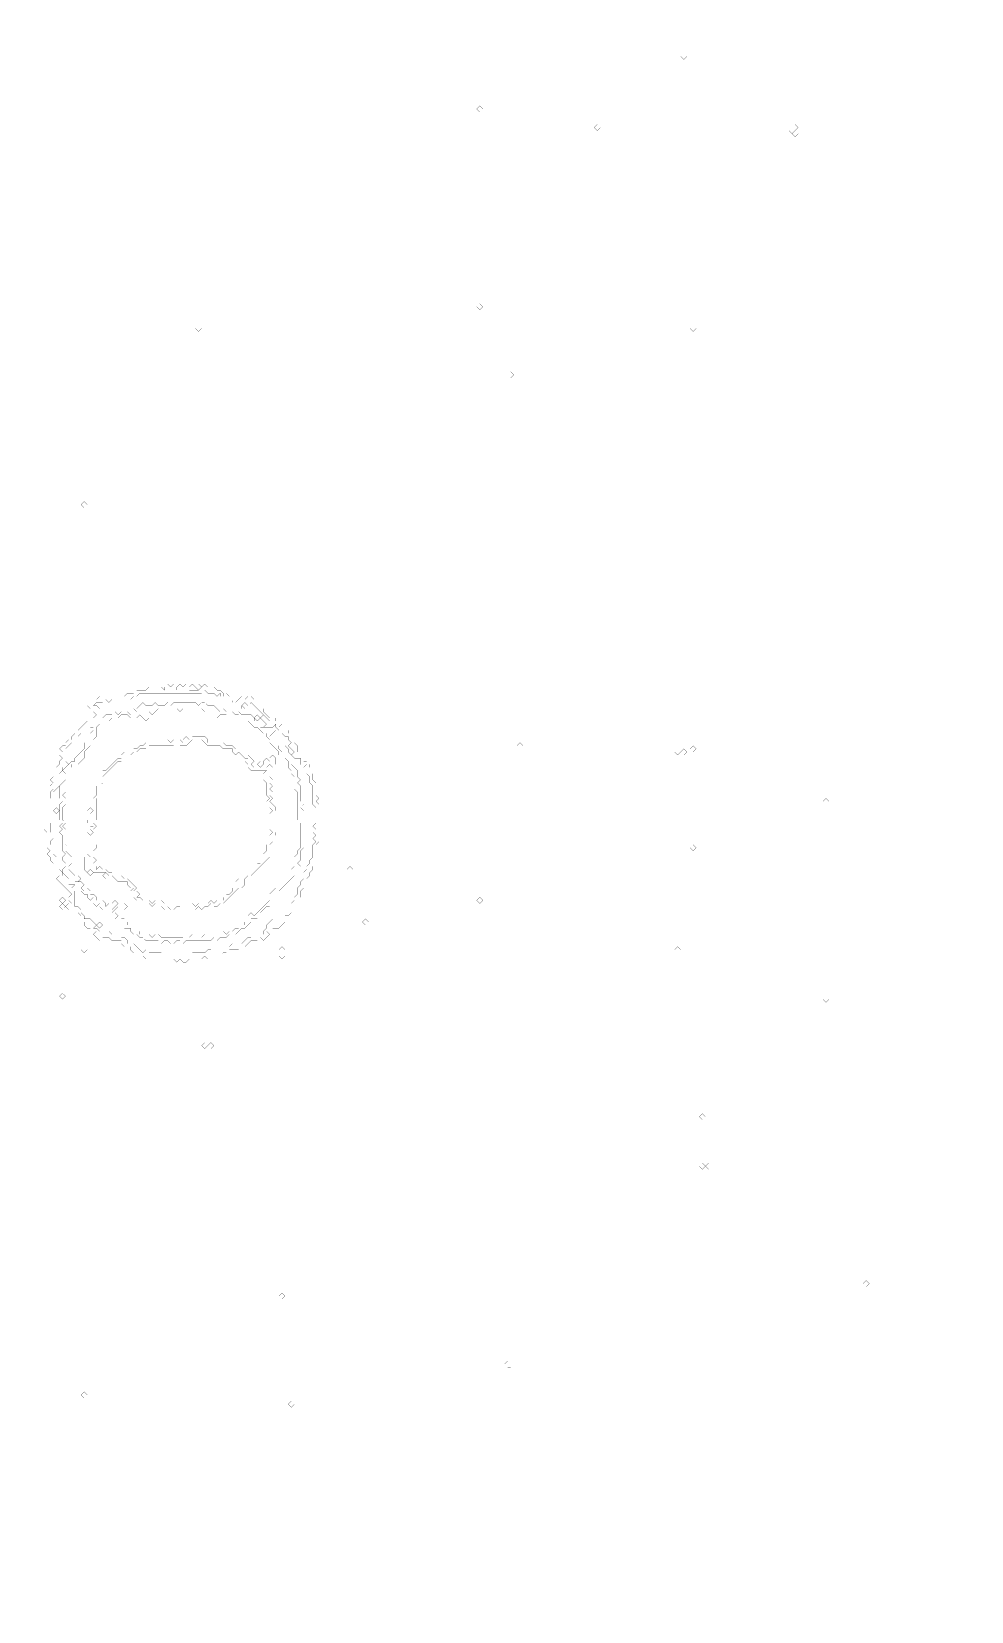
# Model space of a CAD drawing. Header units: metres. Extents: x 0 to 5108, y -5108 to 0.
# Drawn here: x 2069 to 5108, y -5108 to 0 of the extents above; entities that cross this region are included whole.
import ezdxf

# ---------------------------------------------------------------- set-up
doc = ezdxf.new("R2010")
doc.units = ezdxf.units.M
doc.layers.add('conductor', color=1, linetype='Continuous')
doc.layers.add('substrate', color=5, linetype='Continuous')

msp = doc.modelspace()

# ---------------------------------------------------------------- linework, layer by layer
at = {"layer": 'conductor', "const_width": 0.5}
for points in [[(2609, -959.6)], [(2629, -2129.2), (2619, -2139.2), (2609, -2139.2), (2599, -2139.2), (2589, -2139.2), (2579, -2139.2), (2569, -2139.2), (2559, -2139.2), (2549, -2139.2), (2539, -2139.2), (2529, -2139.2), (2519, -2139.2), (2509, -2139.2), (2499, -2139.2), (2489, -2139.2), (2479, -2139.2), (2469, -2139.2), (2459, -2139.2), (2449, -2139.2), (2439, -2139.2), (2429.1, -2139.2), (2419.1, -2139.2), (2409.1, -2149.2), (2399.1, -2149.2), (2389.1, -2159.2), (2379.1, -2159.2), (2369.1, -2159.2), (2359.1, -2159.2), (2349.1, -2159.2), (2339.1, -2159.2), (2329.1, -2159.2), (2319.1, -2169.2), (2309.1, -2159.2), (2299.1, -2169.2), (2289.1, -2169.2), (2279.1, -2169.2), (2269.1, -2179.1), (2279.1, -2179.1), (2289.1, -2189.1), (2289.1, -2199.1), (2299.1, -2209.1), (2299.1, -2219.1), (2309.1, -2209.1), (2319.1, -2209.1), (2329.1, -2209.1), (2339.1, -2199.1), (2349.1, -2209.1), (2359.1, -2199.1), (2369.1, -2199.1), (2379.1, -2199.1), (2389.1, -2209.1), (2379.1, -2199.1), (2389.1, -2189.1), (2399.1, -2189.1), (2409.1, -2199.1), (2409.1, -2209.1), (2409.1, -2199.1), (2409.1, -2189.1), (2419.1, -2179.1), (2429.1, -2169.2), (2439, -2179.1), (2449, -2179.1), (2459, -2179.1), (2469, -2169.2), (2479, -2179.1), (2489, -2179.1), (2499, -2179.1), (2509, -2169.2), (2519, -2179.1), (2529, -2169.2), (2539, -2169.2), (2549, -2169.2), (2559, -2169.2), (2569, -2169.2), (2579, -2169.2), (2589, -2169.2), (2599, -2169.2), (2609, -2179.1), (2619, -2169.2), (2629, -2169.2), (2639, -2179.1), (2649, -2179.1), (2659, -2179.1), (2669, -2189.1), (2679, -2199.1), (2688.9, -2199.1), (2698.9, -2199.1), (2688.9, -2189.1), (2698.9, -2179.1), (2698.9, -2169.2), (2698.9, -2159.2), (2688.9, -2159.2), (2679, -2149.2), (2679, -2139.2), (2669, -2149.2), (2659, -2139.2), (2649, -2139.2), (2639, -2139.2)], [(2758.9, -2169.2), (2748.9, -2179.1), (2748.9, -2189.1), (2738.9, -2199.1), (2748.9, -2209.1), (2758.9, -2209.1), (2768.9, -2209.1), (2778.9, -2209.1), (2788.9, -2219.1), (2788.9, -2229.1), (2798.9, -2229.1), (2808.9, -2229.1), (2818.9, -2229.1), (2828.9, -2239.1), (2818.9, -2249.1), (2808.9, -2249.1), (2818.9, -2249.1), (2828.9, -2249.1), (2838.9, -2249.1), (2848.9, -2249.1), (2858.9, -2259.1), (2848.9, -2269.1), (2838.9, -2279.1), (2848.9, -2289.1), (2858.9, -2299.1), (2868.9, -2309.1), (2868.9, -2319.1), (2878.9, -2329.1), (2878.9, -2319.1), (2888.9, -2309.1), (2898.9, -2319.1), (2898.9, -2329.1), (2908.9, -2339.1), (2908.9, -2349.1), (2908.9, -2359.1), (2908.9, -2369.1), (2918.9, -2379.1), (2928.9, -2389.1), (2928.9, -2399.1), (2928.9, -2409.1), (2938.9, -2419.1), (2928.9, -2429.1), (2938.9, -2439), (2938.9, -2449), (2938.9, -2459), (2938.9, -2469), (2938.9, -2479), (2938.9, -2489), (2948.8, -2499), (2938.9, -2509), (2948.8, -2519), (2948.8, -2529), (2948.8, -2539), (2948.8, -2549), (2948.8, -2559), (2948.8, -2569), (2948.8, -2579), (2948.8, -2589), (2948.8, -2599), (2948.8, -2609), (2948.8, -2619), (2948.8, -2629), (2948.8, -2639), (2938.9, -2649), (2938.9, -2659), (2938.9, -2669), (2938.9, -2679), (2928.9, -2688.9), (2938.9, -2698.9), (2928.9, -2708.9), (2918.9, -2718.9), (2918.9, -2728.9), (2908.9, -2738.9), (2898.9, -2748.9), (2888.9, -2758.9), (2878.9, -2768.9), (2868.9, -2778.9), (2858.9, -2778.9), (2848.9, -2788.9), (2848.9, -2798.9), (2848.9, -2808.9), (2848.9, -2818.9), (2838.9, -2828.9), (2828.9, -2828.9), (2818.9, -2838.9), (2808.9, -2848.9), (2808.9, -2858.9), (2798.9, -2868.9), (2788.9, -2868.9), (2778.9, -2868.9), (2778.9, -2878.9), (2768.9, -2888.9), (2758.9, -2898.9), (2748.9, -2898.9), (2738.9, -2908.9), (2728.9, -2918.9), (2718.9, -2918.9), (2708.9, -2918.9), (2698.9, -2928.9), (2688.9, -2928.9), (2679, -2928.9), (2669, -2938.9), (2659, -2928.9), (2649, -2938.9), (2639, -2938.9), (2629, -2938.9), (2619, -2938.9), (2609, -2938.9), (2599, -2938.9), (2589, -2938.9), (2579, -2938.9), (2569, -2938.9), (2559, -2948.8), (2549, -2938.9), (2539, -2938.9), (2529, -2948.8), (2519, -2948.8), (2509, -2938.9), (2499, -2938.9), (2489, -2948.8), (2479, -2938.9), (2469, -2938.9), (2459, -2938.9), (2449, -2938.9), (2439, -2938.9), (2429.1, -2928.9), (2419.1, -2928.9), (2409.1, -2918.9), (2399.1, -2918.9), (2389.1, -2908.9), (2389.1, -2898.9), (2379.1, -2898.9), (2369.1, -2898.9), (2359.1, -2888.9), (2359.1, -2878.9), (2349.1, -2878.9), (2339.1, -2868.9), (2349.1, -2858.9), (2339.1, -2848.9), (2339.1, -2838.9), (2349.1, -2828.9), (2339.1, -2838.9), (2329.1, -2848.9), (2319.1, -2848.9), (2309.1, -2838.9), (2299.1, -2838.9), (2289.1, -2828.9), (2289.1, -2818.9), (2279.1, -2828.9), (2269.1, -2818.9), (2269.1, -2808.9), (2269.1, -2798.9), (2259.1, -2808.9), (2249.1, -2798.9), (2249.1, -2788.9), (2239.1, -2788.9), (2229.1, -2778.9), (2219.1, -2778.9), (2209.1, -2778.9), (2199.1, -2768.9), (2209.1, -2758.9), (2199.1, -2758.9), (2189.1, -2758.9), (2199.1, -2768.9), (2209.1, -2778.9), (2209.1, -2788.9), (2209.1, -2798.9), (2209.1, -2808.9), (2209.1, -2818.9), (2209.1, -2828.9), (2219.1, -2828.9), (2229.1, -2838.9), (2229.1, -2848.9), (2239.1, -2858.9), (2239.1, -2868.9), (2249.1, -2868.9), (2259.1, -2868.9), (2269.1, -2878.9), (2279.1, -2888.9), (2269.1, -2898.9), (2279.1, -2898.9), (2289.1, -2908.9), (2299.1, -2898.9), (2309.1, -2908.9), (2319.1, -2908.9), (2329.1, -2918.9), (2339.1, -2918.9), (2349.1, -2918.9), (2359.1, -2928.9), (2369.1, -2928.9), (2379.1, -2938.9), (2379.1, -2948.8), (2389.1, -2948.8), (2399.1, -2948.8), (2409.1, -2958.8), (2419.1, -2968.8), (2429.1, -2978.8), (2439, -2968.8), (2449, -2978.8), (2459, -2978.8), (2469, -2978.8), (2479, -2978.8), (2489, -2978.8), (2499, -2988.8), (2509, -2988.8), (2519, -2988.8), (2529, -2988.8), (2539, -2988.8), (2549, -2988.8), (2559, -2988.8), (2569, -2988.8), (2579, -2988.8), (2589, -2978.8), (2599, -2978.8), (2609, -2978.8), (2619, -2978.8), (2629, -2978.8), (2639, -2968.8), (2649, -2968.8), (2659, -2978.8), (2669, -2968.8), (2679, -2958.8), (2688.9, -2958.8), (2698.9, -2958.8), (2708.9, -2958.8), (2718.9, -2948.8), (2728.9, -2948.8), (2738.9, -2948.8), (2748.9, -2948.8), (2758.9, -2938.9), (2768.9, -2928.9), (2778.9, -2928.9), (2788.9, -2918.9), (2798.9, -2918.9), (2808.9, -2918.9), (2818.9, -2918.9), (2818.9, -2908.9), (2828.9, -2898.9), (2828.9, -2888.9), (2838.9, -2878.9), (2848.9, -2868.9), (2858.9, -2878.9), (2868.9, -2878.9), (2878.9, -2868.9), (2878.9, -2858.9), (2888.9, -2848.9), (2898.9, -2838.9), (2908.9, -2828.9), (2908.9, -2818.9), (2918.9, -2808.9), (2918.9, -2798.9), (2928.9, -2788.9), (2928.9, -2778.9), (2928.9, -2768.9), (2938.9, -2758.9), (2938.9, -2748.9), (2948.8, -2738.9), (2948.8, -2728.9), (2948.8, -2718.9), (2958.8, -2708.9), (2958.8, -2698.9), (2968.8, -2688.9), (2968.8, -2679), (2978.8, -2669), (2978.8, -2659), (2978.8, -2649), (2978.8, -2639), (2978.8, -2629), (2988.8, -2619), (2978.8, -2609), (2988.8, -2599), (2978.8, -2589), (2988.8, -2579), (2978.8, -2569), (2988.8, -2559), (2988.8, -2549), (2988.8, -2539), (2988.8, -2529), (2988.8, -2519), (2988.8, -2509), (2978.8, -2499), (2978.8, -2489), (2978.8, -2479), (2978.8, -2469), (2978.8, -2459), (2978.8, -2449), (2978.8, -2439), (2968.8, -2429.1), (2968.8, -2419.1), (2968.8, -2409.1), (2958.8, -2399.1), (2958.8, -2389.1), (2948.8, -2379.1), (2958.8, -2369.1), (2948.8, -2379.1), (2938.9, -2369.1), (2938.9, -2359.1), (2938.9, -2349.1), (2928.9, -2349.1), (2918.9, -2349.1), (2908.9, -2339.1), (2918.9, -2329.1), (2908.9, -2319.1), (2898.9, -2309.1), (2908.9, -2299.1), (2898.9, -2289.1), (2898.9, -2279.1), (2888.9, -2279.1), (2878.9, -2269.1), (2878.9, -2259.1), (2868.9, -2259.1), (2858.9, -2249.1), (2858.9, -2239.1), (2848.9, -2249.1), (2838.9, -2239.1), (2838.9, -2229.1), (2828.9, -2219.1), (2818.9, -2209.1), (2808.9, -2199.1), (2798.9, -2189.1), (2788.9, -2179.1), (2778.9, -2169.2), (2768.9, -2179.1)], [(2718.9, -2159.2), (2718.9, -2169.2)], [(2718.9, -2189.1)], [(2748.9, -2179.1), (2758.9, -2169.2), (2768.9, -2179.1), (2758.9, -2189.1)], [(2788.9, -2219.1), (2798.9, -2209.1), (2808.9, -2219.1), (2798.9, -2229.1)], [(2808.9, -2219.1), (2818.9, -2209.1), (2828.9, -2219.1), (2818.9, -2229.1)], [(2259.1, -2249.1), (2249.1, -2259.1), (2239.1, -2269.1), (2229.1, -2269.1), (2219.1, -2279.1), (2219.1, -2289.1), (2209.1, -2299.1), (2199.1, -2299.1), (2189.1, -2309.1), (2179.1, -2319.1), (2179.1, -2329.1), (2179.1, -2339.1), (2179.1, -2349.1), (2179.1, -2359.1), (2189.1, -2369.1), (2179.1, -2379.1), (2169.2, -2379.1), (2169.2, -2389.1), (2159.2, -2399.1), (2149.2, -2399.1), (2149.2, -2409.1), (2149.2, -2419.1), (2149.2, -2429.1), (2159.2, -2439), (2149.2, -2449), (2139.2, -2459), (2149.2, -2469), (2139.2, -2479), (2139.2, -2489), (2139.2, -2499), (2139.2, -2509), (2139.2, -2519), (2139.2, -2529), (2139.2, -2539), (2139.2, -2549), (2129.2, -2559), (2129.2, -2569), (2129.2, -2579), (2129.2, -2589), (2139.2, -2599), (2139.2, -2609), (2129.2, -2619), (2129.2, -2629), (2139.2, -2639), (2139.2, -2649), (2139.2, -2659), (2149.2, -2669), (2149.2, -2679), (2149.2, -2688.9), (2149.2, -2698.9), (2149.2, -2708.9), (2159.2, -2708.9), (2169.2, -2718.9), (2169.2, -2728.9), (2179.1, -2728.9), (2189.1, -2738.9), (2179.1, -2728.9), (2169.2, -2718.9), (2169.2, -2708.9), (2179.1, -2698.9), (2179.1, -2688.9), (2169.2, -2679), (2169.2, -2669), (2179.1, -2659), (2169.2, -2649), (2169.2, -2639), (2169.2, -2629), (2169.2, -2619), (2169.2, -2609), (2169.2, -2599), (2159.2, -2589), (2169.2, -2579), (2159.2, -2569), (2169.2, -2559), (2159.2, -2549), (2159.2, -2539), (2159.2, -2529), (2159.2, -2519), (2159.2, -2509), (2159.2, -2499), (2169.2, -2489), (2159.2, -2479), (2159.2, -2469), (2159.2, -2459), (2159.2, -2449), (2159.2, -2439), (2169.2, -2429.1), (2179.1, -2419.1), (2169.2, -2409.1), (2179.1, -2399.1), (2169.2, -2389.1), (2179.1, -2379.1), (2189.1, -2379.1), (2189.1, -2369.1), (2199.1, -2359.1), (2209.1, -2359.1), (2209.1, -2349.1), (2219.1, -2339.1), (2229.1, -2329.1), (2239.1, -2319.1), (2239.1, -2309.1), (2239.1, -2299.1), (2249.1, -2289.1), (2259.1, -2279.1), (2259.1, -2269.1), (2269.1, -2259.1), (2269.1, -2249.1)], [(2589, -2289.1), (2579, -2299.1), (2569, -2309.1), (2559, -2309.1), (2549, -2309.1), (2539, -2299.1), (2529, -2309.1), (2519, -2309.1), (2509, -2309.1), (2499, -2309.1), (2489, -2309.1), (2479, -2309.1), (2469, -2309.1), (2459, -2309.1), (2449, -2309.1), (2439, -2319.1), (2429.1, -2319.1), (2419.1, -2319.1), (2409.1, -2329.1), (2399.1, -2329.1), (2389.1, -2339.1), (2379.1, -2339.1), (2369.1, -2339.1), (2369.1, -2349.1), (2359.1, -2359.1), (2349.1, -2359.1), (2339.1, -2369.1), (2329.1, -2379.1), (2319.1, -2389.1), (2309.1, -2399.1), (2299.1, -2409.1), (2299.1, -2419.1), (2299.1, -2429.1), (2289.1, -2439), (2289.1, -2449), (2289.1, -2459), (2289.1, -2469), (2279.1, -2479), (2279.1, -2489), (2279.1, -2499), (2279.1, -2509), (2279.1, -2519), (2279.1, -2529), (2279.1, -2539), (2279.1, -2549), (2269.1, -2559), (2279.1, -2569), (2269.1, -2579), (2279.1, -2589), (2269.1, -2599), (2269.1, -2609), (2269.1, -2619), (2279.1, -2629), (2279.1, -2639), (2269.1, -2649), (2269.1, -2659), (2269.1, -2669), (2279.1, -2679), (2269.1, -2688.9), (2279.1, -2698.9), (2279.1, -2708.9), (2289.1, -2698.9), (2299.1, -2708.9), (2309.1, -2708.9), (2319.1, -2718.9), (2329.1, -2718.9), (2339.1, -2728.9), (2349.1, -2728.9), (2359.1, -2728.9), (2369.1, -2738.9), (2379.1, -2738.9), (2389.1, -2748.9), (2399.1, -2758.9), (2409.1, -2768.9), (2399.1, -2778.9), (2409.1, -2778.9), (2419.1, -2788.9), (2409.1, -2798.9), (2419.1, -2798.9), (2429.1, -2808.9), (2439, -2808.9), (2449, -2808.9), (2459, -2818.9), (2469, -2808.9), (2479, -2808.9), (2489, -2808.9), (2499, -2818.9), (2509, -2818.9), (2519, -2818.9), (2529, -2818.9), (2539, -2818.9), (2549, -2818.9), (2559, -2818.9), (2569, -2818.9), (2579, -2818.9), (2589, -2818.9), (2599, -2828.9), (2609, -2818.9), (2619, -2818.9), (2629, -2818.9), (2639, -2818.9), (2649, -2808.9), (2659, -2818.9), (2669, -2808.9), (2679, -2808.9), (2688.9, -2808.9), (2688.9, -2798.9), (2698.9, -2788.9), (2708.9, -2788.9), (2718.9, -2778.9), (2718.9, -2768.9), (2728.9, -2758.9), (2728.9, -2748.9), (2738.9, -2738.9), (2748.9, -2738.9), (2758.9, -2728.9), (2768.9, -2718.9), (2778.9, -2708.9), (2788.9, -2698.9), (2798.9, -2688.9), (2808.9, -2688.9), (2808.9, -2679), (2818.9, -2669), (2828.9, -2669), (2818.9, -2659), (2828.9, -2649), (2828.9, -2639), (2828.9, -2629), (2838.9, -2619), (2838.9, -2609), (2838.9, -2599), (2848.9, -2589), (2838.9, -2579), (2838.9, -2569), (2838.9, -2559), (2838.9, -2549), (2838.9, -2539), (2838.9, -2529), (2848.9, -2519), (2838.9, -2509), (2838.9, -2499), (2828.9, -2489), (2838.9, -2479), (2828.9, -2469), (2828.9, -2459), (2828.9, -2449), (2828.9, -2439), (2828.9, -2429.1), (2818.9, -2419.1), (2828.9, -2409.1), (2818.9, -2399.1), (2828.9, -2389.1), (2818.9, -2389.1), (2808.9, -2389.1), (2798.9, -2389.1), (2788.9, -2389.1), (2778.9, -2389.1), (2768.9, -2379.1), (2768.9, -2369.1), (2758.9, -2359.1), (2768.9, -2349.1), (2758.9, -2349.1), (2748.9, -2339.1), (2738.9, -2329.1), (2728.9, -2339.1), (2718.9, -2329.1), (2718.9, -2319.1), (2708.9, -2319.1), (2698.9, -2319.1), (2688.9, -2319.1), (2679, -2309.1), (2669, -2309.1), (2659, -2309.1), (2649, -2309.1), (2639, -2309.1), (2629, -2299.1), (2619, -2289.1), (2609, -2289.1), (2599, -2289.1)], [(2808.9, -2369.1)], [(2848.9, -2369.1)], [(2139.2, -2519), (2149.2, -2509), (2159.2, -2519), (2149.2, -2529)], [(2249.1, -2688.9)], [(2279.1, -2888.9), (2289.1, -2878.9), (2299.1, -2888.9), (2289.1, -2898.9)], [(2649, -3278.7)]]:
    msp.add_lwpolyline(points, close=True, dxfattribs=at)
at = {"layer": 'substrate', "const_width": 0.5}
msp.add_lwpolyline([(2059.2, -5108), (2069.2, -5108), (2079.2, -5108), (2089.2, -5108), (2099.2, -5108), (2109.2, -5108), (2119.2, -5108), (2129.2, -5108), (2139.2, -5108), (2149.2, -5108), (2159.2, -5108), (2169.2, -5108), (2179.1, -5108), (2189.1, -5108), (2199.1, -5108), (2209.1, -5108), (2219.1, -5108), (2229.1, -5108), (2239.1, -5108), (2249.1, -5108), (2259.1, -5108), (2269.1, -5108), (2279.1, -5108), (2289.1, -5108), (2299.1, -5108), (2309.1, -5108), (2319.1, -5108), (2329.1, -5108), (2339.1, -5108), (2349.1, -5108), (2359.1, -5108), (2369.1, -5108), (2379.1, -5108), (2389.1, -5108), (2399.1, -5108), (2409.1, -5108), (2419.1, -5108), (2429.1, -5108), (2439, -5108), (2449, -5108), (2459, -5108), (2469, -5108), (2479, -5108), (2489, -5108), (2499, -5108), (2509, -5108), (2519, -5108), (2529, -5108), (2539, -5108), (2549, -5108), (2559, -5108), (2569, -5108), (2579, -5108), (2589, -5108), (2599, -5108), (2609, -5108), (2619, -5108), (2629, -5108), (2639, -5108), (2649, -5108), (2659, -5108), (2669, -5108), (2679, -5108), (2688.9, -5108), (2698.9, -5108), (2708.9, -5108), (2718.9, -5108), (2728.9, -5108), (2738.9, -5108), (2748.9, -5108), (2758.9, -5108), (2768.9, -5108), (2778.9, -5108), (2788.9, -5108), (2798.9, -5108), (2808.9, -5108), (2818.9, -5108), (2828.9, -5108), (2838.9, -5108), (2848.9, -5108), (2858.9, -5108), (2868.9, -5108), (2878.9, -5108), (2888.9, -5108), (2898.9, -5108), (2908.9, -5108), (2918.9, -5108), (2928.9, -5108), (2938.9, -5108), (2948.8, -5108), (2958.8, -5108), (2968.8, -5108), (2978.8, -5108), (2988.8, -5108), (2998.8, -5108), (3008.8, -5108), (3018.8, -5108), (3028.8, -5108), (3038.8, -5108), (3048.8, -5108), (3058.8, -5108), (3068.8, -5108), (3078.8, -5108), (3088.8, -5108), (3098.8, -5108), (3108.8, -5108), (3118.8, -5108), (3128.8, -5108), (3138.8, -5108), (3148.8, -5108), (3158.8, -5108), (3168.8, -5108), (3178.8, -5108), (3188.8, -5108), (3198.8, -5108), (3208.7, -5108), (3218.7, -5108), (3228.7, -5108), (3238.7, -5108), (3248.7, -5108), (3258.7, -5108), (3268.7, -5108), (3278.7, -5108), (3288.7, -5108), (3298.7, -5108), (3308.7, -5108), (3318.7, -5108), (3328.7, -5108), (3338.7, -5108), (3348.7, -5108), (3358.7, -5108), (3368.7, -5108), (3378.7, -5108), (3388.7, -5108), (3398.7, -5108), (3408.7, -5108), (3418.7, -5108), (3428.7, -5108), (3438.7, -5108), (3448.7, -5108), (3458.6, -5108), (3468.6, -5108), (3478.6, -5108), (3488.6, -5108), (3498.6, -5108), (3508.6, -5108), (3518.6, -5108), (3528.6, -5108), (3538.6, -5108), (3548.6, -5108), (3558.6, -5108), (3568.6, -5108), (3578.6, -5108), (3588.6, -5108), (3598.6, -5108), (3608.6, -5108), (3618.6, -5108), (3628.6, -5108), (3638.6, -5108), (3648.6, -5108), (3658.6, -5108), (3668.6, -5108), (3678.6, -5108), (3688.6, -5108), (3698.6, -5108), (3708.6, -5108), (3718.5, -5108), (3728.5, -5108), (3738.5, -5108), (3748.5, -5108), (3758.5, -5108), (3768.5, -5108), (3778.5, -5108), (3788.5, -5108), (3798.5, -5108), (3808.5, -5108), (3818.5, -5108), (3828.5, -5108), (3838.5, -5108), (3848.5, -5108), (3858.5, -5108), (3868.5, -5108), (3878.5, -5108), (3888.5, -5108), (3898.5, -5108), (3908.5, -5108), (3918.5, -5108), (3928.5, -5108), (3938.5, -5108), (3948.5, -5108), (3958.5, -5108), (3968.4, -5108), (3978.4, -5108), (3988.4, -5108), (3998.4, -5108), (4008.4, -5108), (4018.4, -5108), (4028.4, -5108), (4038.4, -5108), (4048.4, -5108), (4058.4, -5108), (4068.4, -5108), (4078.4, -5108), (4088.4, -5108), (4098.4, -5108), (4108.4, -5108), (4118.4, -5108), (4128.4, -5108), (4138.4, -5108), (4148.4, -5108), (4158.4, -5108), (4168.4, -5108), (4178.4, -5108), (4188.4, -5108), (4198.4, -5108), (4208.4, -5108), (4218.4, -5108), (4228.3, -5108), (4238.3, -5108), (4248.3, -5108), (4258.3, -5108), (4268.3, -5108), (4278.3, -5108), (4288.3, -5108), (4298.3, -5108), (4308.3, -5108), (4318.3, -5108), (4328.3, -5108), (4338.3, -5108), (4348.3, -5108), (4358.3, -5108), (4368.3, -5108), (4378.3, -5108), (4388.3, -5108), (4398.3, -5108), (4408.3, -5108), (4418.3, -5108), (4428.3, -5108), (4438.3, -5108), (4448.3, -5108), (4458.3, -5108), (4468.3, -5108), (4478.2, -5108), (4488.2, -5108), (4498.2, -5108), (4508.2, -5108), (4518.2, -5108), (4528.2, -5108), (4538.2, -5108), (4548.2, -5108), (4558.2, -5108), (4568.2, -5108), (4578.2, -5108), (4588.2, -5108), (4598.2, -5108), (4608.2, -5108), (4618.2, -5108), (4628.2, -5108), (4638.2, -5108), (4648.2, -5108), (4658.2, -5108), (4668.2, -5108), (4678.2, -5108), (4688.2, -5108), (4698.2, -5108), (4708.2, -5108), (4718.2, -5108), (4728.2, -5108), (4738.1, -5108), (4748.1, -5108), (4758.1, -5108), (4768.1, -5108), (4778.1, -5108), (4788.1, -5108), (4798.1, -5108), (4808.1, -5108), (4818.1, -5108), (4828.1, -5108), (4838.1, -5108), (4848.1, -5108), (4858.1, -5108), (4868.1, -5108), (4878.1, -5108), (4888.1, -5108), (4898.1, -5108), (4908.1, -5108), (4918.1, -5108), (4928.1, -5108), (4938.1, -5108), (4948.1, -5108), (4958.1, -5108), (4968.1, -5108), (4978.1, -5108), (4988.1, -5108), (4998, -5108), (5008, -5108), (5018, -5108), (5028, -5108), (5038, -5108), (5048, -5108), (5058, -5108), (5068, -5108), (5078, -5108), (5088, -5108), (5098, -5108), (5108, -5108), (5108, -5098), (5108, -5088), (5108, -5078), (5108, -5068), (5108, -5058), (5108, -5048), (5108, -5038), (5108, -5028), (5108, -5018), (5108, -5008), (5108, -4998), (5108, -4988.1), (5108, -4978.1), (5108, -4968.1), (5108, -4958.1), (5108, -4948.1), (5108, -4938.1), (5108, -4928.1), (5108, -4918.1), (5108, -4908.1), (5108, -4898.1), (5108, -4888.1), (5108, -4878.1), (5108, -4868.1), (5108, -4858.1), (5108, -4848.1), (5108, -4838.1), (5108, -4828.1), (5108, -4818.1), (5108, -4808.1), (5108, -4798.1), (5108, -4788.1), (5108, -4778.1), (5108, -4768.1), (5108, -4758.1), (5108, -4748.1), (5108, -4738.1), (5108, -4728.2), (5108, -4718.2), (5108, -4708.2), (5108, -4698.2), (5108, -4688.2), (5108, -4678.2), (5108, -4668.2), (5108, -4658.2), (5108, -4648.2), (5108, -4638.2), (5108, -4628.2), (5108, -4618.2), (5108, -4608.2), (5108, -4598.2), (5108, -4588.2), (5108, -4578.2), (5108, -4568.2), (5108, -4558.2), (5108, -4548.2), (5108, -4538.2), (5108, -4528.2), (5108, -4518.2), (5108, -4508.2), (5108, -4498.2), (5108, -4488.2), (5108, -4478.2), (5108, -4468.3), (5108, -4458.3), (5108, -4448.3), (5108, -4438.3), (5108, -4428.3), (5108, -4418.3), (5108, -4408.3), (5108, -4398.3), (5108, -4388.3), (5108, -4378.3), (5108, -4368.3), (5108, -4358.3), (5108, -4348.3), (5108, -4338.3), (5108, -4328.3), (5108, -4318.3), (5108, -4308.3), (5108, -4298.3), (5108, -4288.3), (5108, -4278.3), (5108, -4268.3), (5108, -4258.3), (5108, -4248.3), (5108, -4238.3), (5108, -4228.3), (5108, -4218.4), (5108, -4208.4), (5108, -4198.4), (5108, -4188.4), (5108, -4178.4), (5108, -4168.4), (5108, -4158.4), (5108, -4148.4), (5108, -4138.4), (5108, -4128.4), (5108, -4118.4), (5108, -4108.4), (5108, -4098.4), (5108, -4088.4), (5108, -4078.4), (5108, -4068.4), (5108, -4058.4), (5108, -4048.4), (5108, -4038.4), (5108, -4028.4), (5108, -4018.4), (5108, -4008.4), (5108, -3998.4), (5108, -3988.4), (5108, -3978.4), (5108, -3968.4), (5108, -3958.5), (5108, -3948.5), (5108, -3938.5), (5108, -3928.5), (5108, -3918.5), (5108, -3908.5), (5108, -3898.5), (5108, -3888.5), (5108, -3878.5), (5108, -3868.5), (5108, -3858.5), (5108, -3848.5), (5108, -3838.5), (5108, -3828.5), (5108, -3818.5), (5108, -3808.5), (5108, -3798.5), (5108, -3788.5), (5108, -3778.5), (5108, -3768.5), (5108, -3758.5), (5108, -3748.5), (5108, -3738.5), (5108, -3728.5), (5108, -3718.5), (5108, -3708.6), (5108, -3698.6), (5108, -3688.6), (5108, -3678.6), (5108, -3668.6), (5108, -3658.6), (5108, -3648.6), (5108, -3638.6), (5108, -3628.6), (5108, -3618.6), (5108, -3608.6), (5108, -3598.6), (5108, -3588.6), (5108, -3578.6), (5108, -3568.6), (5108, -3558.6), (5108, -3548.6), (5108, -3538.6), (5108, -3528.6), (5108, -3518.6), (5108, -3508.6), (5108, -3498.6), (5108, -3488.6), (5108, -3478.6), (5108, -3468.6), (5108, -3458.6), (5108, -3448.7), (5108, -3438.7), (5108, -3428.7), (5108, -3418.7), (5108, -3408.7), (5108, -3398.7), (5108, -3388.7), (5108, -3378.7), (5108, -3368.7), (5108, -3358.7), (5108, -3348.7), (5108, -3338.7), (5108, -3328.7), (5108, -3318.7), (5108, -3308.7), (5108, -3298.7), (5108, -3288.7), (5108, -3278.7), (5108, -3268.7), (5108, -3258.7), (5108, -3248.7), (5108, -3238.7), (5108, -3228.7), (5108, -3218.7), (5108, -3208.7), (5108, -3198.8), (5108, -3188.8), (5108, -3178.8), (5108, -3168.8), (5108, -3158.8), (5108, -3148.8), (5108, -3138.8), (5108, -3128.8), (5108, -3118.8), (5108, -3108.8), (5108, -3098.8), (5108, -3088.8), (5108, -3078.8), (5108, -3068.8), (5108, -3058.8), (5108, -3048.8), (5108, -3038.8), (5108, -3028.8), (5108, -3018.8), (5108, -3008.8), (5108, -2998.8), (5108, -2988.8), (5108, -2978.8), (5108, -2968.8), (5108, -2958.8), (5108, -2948.8), (5108, -2938.9), (5108, -2928.9), (5108, -2918.9), (5108, -2908.9), (5108, -2898.9), (5108, -2888.9), (5108, -2878.9), (5108, -2868.9), (5108, -2858.9), (5108, -2848.9), (5108, -2838.9), (5108, -2828.9), (5108, -2818.9), (5108, -2808.9), (5108, -2798.9), (5108, -2788.9), (5108, -2778.9), (5108, -2768.9), (5108, -2758.9), (5108, -2748.9), (5108, -2738.9), (5108, -2728.9), (5108, -2718.9), (5108, -2708.9), (5108, -2698.9), (5108, -2688.9), (5108, -2679), (5108, -2669), (5108, -2659), (5108, -2649), (5108, -2639), (5108, -2629), (5108, -2619), (5108, -2609), (5108, -2599), (5108, -2589), (5108, -2579), (5108, -2569), (5108, -2559), (5108, -2549), (5108, -2539), (5108, -2529), (5108, -2519), (5108, -2509), (5108, -2499), (5108, -2489), (5108, -2479), (5108, -2469), (5108, -2459), (5108, -2449), (5108, -2439), (5108, -2429.1), (5108, -2419.1), (5108, -2409.1), (5108, -2399.1), (5108, -2389.1), (5108, -2379.1), (5108, -2369.1), (5108, -2359.1), (5108, -2349.1), (5108, -2339.1), (5108, -2329.1), (5108, -2319.1), (5108, -2309.1), (5108, -2299.1), (5108, -2289.1), (5108, -2279.1), (5108, -2269.1), (5108, -2259.1), (5108, -2249.1), (5108, -2239.1), (5108, -2229.1), (5108, -2219.1), (5108, -2209.1), (5108, -2199.1), (5108, -2189.1), (5108, -2179.1), (5108, -2169.2), (5108, -2159.2), (5108, -2149.2), (5108, -2139.2), (5108, -2129.2), (5108, -2119.2), (5108, -2109.2), (5108, -2099.2), (5108, -2089.2), (5108, -2079.2), (5108, -2069.2), (5108, -2059.2), (5108, -2049.2), (5108, -2039.2), (5108, -2029.2), (5108, -2019.2), (5108, -2009.2), (5108, -1999.2), (5108, -1989.2), (5108, -1979.2), (5108, -1969.2), (5108, -1959.2), (5108, -1949.2), (5108, -1939.2), (5108, -1929.2), (5108, -1919.2), (5108, -1909.3), (5108, -1899.3), (5108, -1889.3), (5108, -1879.3), (5108, -1869.3), (5108, -1859.3), (5108, -1849.3), (5108, -1839.3), (5108, -1829.3), (5108, -1819.3), (5108, -1809.3), (5108, -1799.3), (5108, -1789.3), (5108, -1779.3), (5108, -1769.3), (5108, -1759.3), (5108, -1749.3), (5108, -1739.3), (5108, -1729.3), (5108, -1719.3), (5108, -1709.3), (5108, -1699.3), (5108, -1689.3), (5108, -1679.3), (5108, -1669.3), (5108, -1659.4), (5108, -1649.4), (5108, -1639.4), (5108, -1629.4), (5108, -1619.4), (5108, -1609.4), (5108, -1599.4), (5108, -1589.4), (5108, -1579.4), (5108, -1569.4), (5108, -1559.4), (5108, -1549.4), (5108, -1539.4), (5108, -1529.4), (5108, -1519.4), (5108, -1509.4), (5108, -1499.4), (5108, -1489.4), (5108, -1479.4), (5108, -1469.4), (5108, -1459.4), (5108, -1449.4), (5108, -1439.4), (5108, -1429.4), (5108, -1419.4), (5108, -1409.4), (5108, -1399.5), (5108, -1389.5), (5108, -1379.5), (5108, -1369.5), (5108, -1359.5), (5108, -1349.5), (5108, -1339.5), (5108, -1329.5), (5108, -1319.5), (5108, -1309.5), (5108, -1299.5), (5108, -1289.5), (5108, -1279.5), (5108, -1269.5), (5108, -1259.5), (5108, -1249.5), (5108, -1239.5), (5108, -1229.5), (5108, -1219.5), (5108, -1209.5), (5108, -1199.5), (5108, -1189.5), (5108, -1179.5), (5108, -1169.5), (5108, -1159.5), (5108, -1149.6), (5108, -1139.6), (5108, -1129.6), (5108, -1119.6), (5108, -1109.6), (5108, -1099.6), (5108, -1089.6), (5108, -1079.6), (5108, -1069.6), (5108, -1059.6), (5108, -1049.6), (5108, -1039.6), (5108, -1029.6), (5108, -1019.6), (5108, -1009.6), (5108, -999.6), (5108, -989.6), (5108, -979.6), (5108, -969.6), (5108, -959.6), (5108, -949.6), (5108, -939.6), (5108, -929.6), (5108, -919.6), (5108, -909.6), (5108, -899.6), (5108, -889.7), (5108, -879.7), (5108, -869.7), (5108, -859.7), (5108, -849.7), (5108, -839.7), (5108, -829.7), (5108, -819.7), (5108, -809.7), (5108, -799.7), (5108, -789.7), (5108, -779.7), (5108, -769.7), (5108, -759.7), (5108, -749.7), (5108, -739.7), (5108, -729.7), (5108, -719.7), (5108, -709.7), (5108, -699.7), (5108, -689.7), (5108, -679.7), (5108, -669.7), (5108, -659.7), (5108, -649.7), (5108, -639.8), (5108, -629.8), (5108, -619.8), (5108, -609.8), (5108, -599.8), (5108, -589.8), (5108, -579.8), (5108, -569.8), (5108, -559.8), (5108, -549.8), (5108, -539.8), (5108, -529.8), (5108, -519.8), (5108, -509.8), (5108, -499.8), (5108, -489.8), (5108, -479.8), (5108, -469.8), (5108, -459.8), (5108, -449.8), (5108, -439.8), (5108, -429.8), (5108, -419.8), (5108, -409.8), (5108, -399.8), (5108, -389.8), (5108, -379.9), (5108, -369.9), (5108, -359.9), (5108, -349.9), (5108, -339.9), (5108, -329.9), (5108, -319.9), (5108, -309.9), (5108, -299.9), (5108, -289.9), (5108, -279.9), (5108, -269.9), (5108, -259.9), (5108, -249.9), (5108, -239.9), (5108, -229.9), (5108, -219.9), (5108, -209.9), (5108, -199.9), (5108, -189.9), (5108, -179.9), (5108, -169.9), (5108, -159.9), (5108, -149.9), (5108, -139.9), (5108, -129.9), (5108, -120), (5108, -110), (5108, -100), (5108, -90), (5108, -80), (5108, -70), (5108, -60), (5108, -50), (5108, -40), (5108, -30), (5108, -20), (5108, -10), (5108, 0), (5098, 0), (5088, 0), (5078, 0), (5068, 0), (5058, 0), (5048, 0), (5038, 0), (5028, 0), (5018, 0), (5008, 0), (4998, 0), (4988.1, 0), (4978.1, 0), (4968.1, 0), (4958.1, 0), (4948.1, 0), (4938.1, 0), (4928.1, 0), (4918.1, 0), (4908.1, 0), (4898.1, 0), (4888.1, 0), (4878.1, 0), (4868.1, 0), (4858.1, 0), (4848.1, 0), (4838.1, 0), (4828.1, 0), (4818.1, 0), (4808.1, 0), (4798.1, 0), (4788.1, 0), (4778.1, 0), (4768.1, 0), (4758.1, 0), (4748.1, 0), (4738.1, 0), (4728.2, 0), (4718.2, 0), (4708.2, 0), (4698.2, 0), (4688.2, 0), (4678.2, 0), (4668.2, 0), (4658.2, 0), (4648.2, 0), (4638.2, 0), (4628.2, 0), (4618.2, 0), (4608.2, 0), (4598.2, 0), (4588.2, 0), (4578.2, 0), (4568.2, 0), (4558.2, 0), (4548.2, 0), (4538.2, 0), (4528.2, 0), (4518.2, 0), (4508.2, 0), (4498.2, 0), (4488.2, 0), (4478.2, 0), (4468.3, 0), (4458.3, 0), (4448.3, 0), (4438.3, 0), (4428.3, 0), (4418.3, 0), (4408.3, 0), (4398.3, 0), (4388.3, 0), (4378.3, 0), (4368.3, 0), (4358.3, 0), (4348.3, 0), (4338.3, 0), (4328.3, 0), (4318.3, 0), (4308.3, 0), (4298.3, 0), (4288.3, 0), (4278.3, 0), (4268.3, 0), (4258.3, 0), (4248.3, 0), (4238.3, 0), (4228.3, 0), (4218.4, 0), (4208.4, 0), (4198.4, 0), (4188.4, 0), (4178.4, 0), (4168.4, 0), (4158.4, 0), (4148.4, 0), (4138.4, 0), (4128.4, 0), (4118.4, 0), (4108.4, 0), (4098.4, 0), (4088.4, 0), (4078.4, 0), (4068.4, 0), (4058.4, 0), (4048.4, 0), (4038.4, 0), (4028.4, 0), (4018.4, 0), (4008.4, 0), (3998.4, 0), (3988.4, 0), (3978.4, 0), (3968.4, 0), (3958.5, 0), (3948.5, 0), (3938.5, 0), (3928.5, 0), (3918.5, 0), (3908.5, 0), (3898.5, 0), (3888.5, 0), (3878.5, 0), (3868.5, 0), (3858.5, 0), (3848.5, 0), (3838.5, 0), (3828.5, 0), (3818.5, 0), (3808.5, 0), (3798.5, 0), (3788.5, 0), (3778.5, 0), (3768.5, 0), (3758.5, 0), (3748.5, 0), (3738.5, 0), (3728.5, 0), (3718.5, 0), (3708.6, 0), (3698.6, 0), (3688.6, 0), (3678.6, 0), (3668.6, 0), (3658.6, 0), (3648.6, 0), (3638.6, 0), (3628.6, 0), (3618.6, 0), (3608.6, 0), (3598.6, 0), (3588.6, 0), (3578.6, 0), (3568.6, 0), (3558.6, 0), (3548.6, 0), (3538.6, 0), (3528.6, 0), (3518.6, 0), (3508.6, 0), (3498.6, 0), (3488.6, 0), (3478.6, 0), (3468.6, 0), (3458.6, 0), (3448.7, 0), (3438.7, 0), (3428.7, 0), (3418.7, 0), (3408.7, 0), (3398.7, 0), (3388.7, 0), (3378.7, 0), (3368.7, 0), (3358.7, 0), (3348.7, 0), (3338.7, 0), (3328.7, 0), (3318.7, 0), (3308.7, 0), (3298.7, 0), (3288.7, 0), (3278.7, 0), (3268.7, 0), (3258.7, 0), (3248.7, 0), (3238.7, 0), (3228.7, 0), (3218.7, 0), (3208.7, 0), (3198.8, 0), (3188.8, 0), (3178.8, 0), (3168.8, 0), (3158.8, 0), (3148.8, 0), (3138.8, 0), (3128.8, 0), (3118.8, 0), (3108.8, 0), (3098.8, 0), (3088.8, 0), (3078.8, 0), (3068.8, 0), (3058.8, 0), (3048.8, 0), (3038.8, 0), (3028.8, 0), (3018.8, 0), (3008.8, 0), (2998.8, 0), (2988.8, 0), (2978.8, 0), (2968.8, 0), (2958.8, 0), (2948.8, 0), (2938.9, 0), (2928.9, 0), (2918.9, 0), (2908.9, 0), (2898.9, 0), (2888.9, 0), (2878.9, 0), (2868.9, 0), (2858.9, 0), (2848.9, 0), (2838.9, 0), (2828.9, 0), (2818.9, 0), (2808.9, 0), (2798.9, 0), (2788.9, 0), (2778.9, 0), (2768.9, 0), (2758.9, 0), (2748.9, 0), (2738.9, 0), (2728.9, 0), (2718.9, 0), (2708.9, 0), (2698.9, 0), (2688.9, 0), (2679, 0), (2669, 0), (2659, 0), (2649, 0), (2639, 0), (2629, 0), (2619, 0), (2609, 0), (2599, 0), (2589, 0), (2579, 0), (2569, 0), (2559, 0), (2549, 0), (2539, 0), (2529, 0), (2519, 0), (2509, 0), (2499, 0), (2489, 0), (2479, 0), (2469, 0), (2459, 0), (2449, 0), (2439, 0), (2429.1, 0), (2419.1, 0), (2409.1, 0), (2399.1, 0), (2389.1, 0), (2379.1, 0), (2369.1, 0), (2359.1, 0), (2349.1, 0), (2339.1, 0), (2329.1, 0), (2319.1, 0), (2309.1, 0), (2299.1, 0), (2289.1, 0), (2279.1, 0), (2269.1, 0), (2259.1, 0), (2249.1, 0), (2239.1, 0), (2229.1, 0), (2219.1, 0), (2209.1, 0), (2199.1, 0), (2189.1, 0), (2179.1, 0), (2169.2, 0), (2159.2, 0), (2149.2, 0), (2139.2, 0), (2129.2, 0), (2119.2, 0), (2109.2, 0), (2099.2, 0), (2089.2, 0), (2079.2, 0), (2069.2, 0), (2059.2, 0)], dxfattribs=at)
for points in [[(4168.4, -80), (4178.4, -70), (4188.4, -80), (4178.4, -90)], [(3508.6, -249.9), (3518.6, -239.9), (3528.6, -249.9), (3518.6, -259.9)], [(3888.5, -309.9), (3898.5, -299.9), (3908.5, -309.9), (3898.5, -319.9)], [(4528.2, -309.9), (4538.2, -299.9), (4548.2, -309.9), (4538.2, -319.9)], [(4518.2, -319.9), (4528.2, -309.9), (4538.2, -319.9), (4528.2, -329.9)], [(4528.2, -329.9), (4538.2, -319.9), (4548.2, -329.9), (4538.2, -339.9)], [(3508.6, -889.7), (3518.6, -879.7), (3528.6, -889.7), (3518.6, -899.6)], [(2599, -959.6), (2609, -949.6), (2619, -959.6), (2609, -969.6)], [(4198.4, -959.6), (4208.4, -949.6), (4218.4, -959.6), (4208.4, -969.6)], [(3608.6, -1109.6), (3618.6, -1099.6), (3628.6, -1109.6), (3618.6, -1119.6)], [(2229.1, -1529.4), (2239.1, -1519.4), (2249.1, -1529.4), (2239.1, -1539.4)], [(2499, -2119.2), (2509, -2109.2), (2519, -2119.2), (2519, -2129.2), (2519, -2119.2), (2529, -2109.2), (2539, -2119.2), (2539, -2129.2), (2539, -2119.2), (2549, -2109.2), (2559, -2119.2), (2559, -2129.2), (2559, -2119.2), (2569, -2109.2), (2579, -2119.2), (2579, -2129.2), (2589, -2129.2), (2599, -2129.2), (2609, -2129.2), (2619, -2119.2), (2629, -2109.2), (2639, -2119.2), (2649, -2119.2), (2659, -2119.2), (2669, -2129.2), (2679, -2129.2), (2688.9, -2139.2), (2688.9, -2149.2), (2698.9, -2139.2), (2708.9, -2149.2), (2718.9, -2149.2), (2728.9, -2159.2), (2728.9, -2169.2), (2728.9, -2179.1), (2728.9, -2169.2), (2738.9, -2159.2), (2748.9, -2149.2), (2758.9, -2159.2), (2768.9, -2149.2), (2778.9, -2149.2), (2788.9, -2159.2), (2798.9, -2159.2), (2808.9, -2169.2), (2808.9, -2179.1), (2818.9, -2189.1), (2818.9, -2199.1), (2828.9, -2209.1), (2838.9, -2219.1), (2848.9, -2209.1), (2858.9, -2219.1), (2858.9, -2229.1), (2868.9, -2229.1), (2878.9, -2239.1), (2868.9, -2249.1), (2878.9, -2239.1), (2888.9, -2249.1), (2898.9, -2259.1), (2898.9, -2269.1), (2908.9, -2279.1), (2918.9, -2289.1), (2918.9, -2299.1), (2928.9, -2309.1), (2928.9, -2319.1), (2928.9, -2329.1), (2938.9, -2339.1), (2948.8, -2349.1), (2948.8, -2359.1), (2958.8, -2359.1), (2968.8, -2369.1), (2968.8, -2379.1), (2978.8, -2379.1), (2988.8, -2389.1), (2978.8, -2399.1), (2978.8, -2409.1), (2978.8, -2419.1), (2988.8, -2429.1), (2988.8, -2439), (2988.8, -2449), (2988.8, -2459), (2988.8, -2469), (2998.8, -2479), (2988.8, -2489), (2998.8, -2499), (2998.8, -2509), (2998.8, -2519), (2998.8, -2529), (2998.8, -2539), (2998.8, -2549), (2998.8, -2559), (2998.8, -2569), (2998.8, -2579), (2998.8, -2589), (2998.8, -2599), (2998.8, -2609), (2998.8, -2619), (2988.8, -2629), (2988.8, -2639), (2988.8, -2649), (2988.8, -2659), (2988.8, -2669), (2988.8, -2679), (2988.8, -2688.9), (2978.8, -2698.9), (2978.8, -2708.9), (2968.8, -2718.9), (2968.8, -2728.9), (2958.8, -2738.9), (2958.8, -2748.9), (2948.8, -2758.9), (2948.8, -2768.9), (2938.9, -2778.9), (2938.9, -2788.9), (2938.9, -2798.9), (2928.9, -2808.9), (2918.9, -2818.9), (2918.9, -2828.9), (2908.9, -2838.9), (2908.9, -2848.9), (2898.9, -2858.9), (2888.9, -2858.9), (2888.9, -2868.9), (2888.9, -2878.9), (2878.9, -2888.9), (2868.9, -2898.9), (2858.9, -2898.9), (2848.9, -2898.9), (2838.9, -2908.9), (2828.9, -2908.9), (2838.9, -2918.9), (2828.9, -2928.9), (2818.9, -2938.9), (2808.9, -2928.9), (2798.9, -2938.9), (2788.9, -2938.9), (2778.9, -2938.9), (2768.9, -2948.8), (2758.9, -2958.8), (2748.9, -2958.8), (2738.9, -2968.8), (2728.9, -2968.8), (2718.9, -2968.8), (2708.9, -2968.8), (2698.9, -2978.8), (2688.9, -2978.8), (2679, -2988.8), (2669, -2988.8), (2659, -2988.8), (2649, -2988.8), (2639, -2998.8), (2629, -2988.8), (2619, -2998.8), (2609, -2998.8), (2599, -2998.8), (2589, -2998.8), (2579, -2998.8), (2569, -3008.8), (2559, -3008.8), (2549, -2998.8), (2539, -3008.8), (2529, -2998.8), (2519, -3008.8), (2509, -2998.8), (2499, -2998.8), (2489, -2998.8), (2479, -2998.8), (2469, -2998.8), (2459, -2998.8), (2449, -2998.8), (2439, -2998.8), (2429.1, -2988.8), (2419.1, -2988.8), (2409.1, -2978.8), (2409.1, -2968.8), (2399.1, -2978.8), (2389.1, -2968.8), (2389.1, -2958.8), (2379.1, -2958.8), (2369.1, -2958.8), (2359.1, -2948.8), (2359.1, -2938.9), (2349.1, -2938.9), (2339.1, -2938.9), (2329.1, -2938.9), (2319.1, -2928.9), (2309.1, -2928.9), (2299.1, -2928.9), (2289.1, -2938.9), (2279.1, -2928.9), (2269.1, -2918.9), (2279.1, -2908.9), (2269.1, -2908.9), (2259.1, -2898.9), (2249.1, -2898.9), (2239.1, -2888.9), (2239.1, -2878.9), (2229.1, -2868.9), (2229.1, -2858.9), (2219.1, -2848.9), (2209.1, -2848.9), (2199.1, -2838.9), (2189.1, -2838.9), (2179.1, -2828.9), (2189.1, -2818.9), (2199.1, -2818.9), (2189.1, -2808.9), (2189.1, -2798.9), (2199.1, -2788.9), (2189.1, -2778.9), (2179.1, -2768.9), (2169.2, -2758.9), (2159.2, -2748.9), (2149.2, -2738.9), (2159.2, -2728.9), (2149.2, -2718.9), (2139.2, -2708.9), (2139.2, -2698.9), (2139.2, -2688.9), (2129.2, -2679), (2129.2, -2669), (2119.2, -2659), (2129.2, -2649), (2119.2, -2639), (2119.2, -2629), (2119.2, -2619), (2119.2, -2609), (2119.2, -2599), (2119.2, -2589), (2109.2, -2579), (2119.2, -2569), (2119.2, -2559), (2119.2, -2549), (2119.2, -2539), (2119.2, -2529), (2129.2, -2519), (2119.2, -2509), (2119.2, -2499), (2119.2, -2489), (2129.2, -2479), (2129.2, -2469), (2129.2, -2459), (2139.2, -2449), (2129.2, -2439), (2139.2, -2429.1), (2129.2, -2419.1), (2139.2, -2409.1), (2139.2, -2399.1), (2149.2, -2389.1), (2149.2, -2379.1), (2159.2, -2369.1), (2159.2, -2359.1), (2169.2, -2349.1), (2159.2, -2339.1), (2169.2, -2329.1), (2159.2, -2319.1), (2169.2, -2309.1), (2179.1, -2309.1), (2179.1, -2299.1), (2189.1, -2289.1), (2199.1, -2289.1), (2199.1, -2279.1), (2209.1, -2269.1), (2219.1, -2269.1), (2219.1, -2259.1), (2229.1, -2249.1), (2239.1, -2239.1), (2249.1, -2229.1), (2259.1, -2229.1), (2269.1, -2229.1), (2279.1, -2229.1), (2289.1, -2239.1), (2279.1, -2249.1), (2279.1, -2259.1), (2279.1, -2269.1), (2279.1, -2279.1), (2269.1, -2289.1), (2259.1, -2289.1), (2259.1, -2299.1), (2259.1, -2309.1), (2249.1, -2319.1), (2239.1, -2329.1), (2239.1, -2339.1), (2239.1, -2349.1), (2229.1, -2359.1), (2219.1, -2349.1), (2229.1, -2359.1), (2219.1, -2369.1), (2209.1, -2369.1), (2199.1, -2369.1), (2199.1, -2379.1), (2189.1, -2389.1), (2189.1, -2399.1), (2189.1, -2409.1), (2189.1, -2419.1), (2179.1, -2429.1), (2179.1, -2439), (2179.1, -2449), (2179.1, -2459), (2169.2, -2469), (2179.1, -2479), (2179.1, -2489), (2179.1, -2499), (2169.2, -2509), (2169.2, -2519), (2169.2, -2529), (2169.2, -2539), (2169.2, -2549), (2179.1, -2559), (2169.2, -2569), (2179.1, -2579), (2169.2, -2589), (2179.1, -2599), (2179.1, -2609), (2179.1, -2619), (2179.1, -2629), (2189.1, -2639), (2179.1, -2649), (2189.1, -2659), (2199.1, -2669), (2189.1, -2679), (2199.1, -2688.9), (2189.1, -2698.9), (2189.1, -2708.9), (2199.1, -2718.9), (2209.1, -2728.9), (2219.1, -2728.9), (2229.1, -2738.9), (2219.1, -2748.9), (2209.1, -2748.9), (2219.1, -2748.9), (2229.1, -2748.9), (2239.1, -2758.9), (2229.1, -2768.9), (2239.1, -2778.9), (2249.1, -2768.9), (2259.1, -2778.9), (2259.1, -2788.9), (2269.1, -2788.9), (2279.1, -2798.9), (2279.1, -2808.9), (2289.1, -2808.9), (2299.1, -2808.9), (2309.1, -2818.9), (2309.1, -2828.9), (2319.1, -2818.9), (2329.1, -2818.9), (2339.1, -2828.9), (2329.1, -2838.9), (2339.1, -2828.9), (2349.1, -2818.9), (2359.1, -2818.9), (2369.1, -2818.9), (2379.1, -2828.9), (2369.1, -2838.9), (2359.1, -2838.9), (2359.1, -2848.9), (2359.1, -2858.9), (2359.1, -2868.9), (2369.1, -2868.9), (2379.1, -2878.9), (2379.1, -2888.9), (2389.1, -2888.9), (2399.1, -2898.9), (2399.1, -2908.9), (2409.1, -2898.9), (2419.1, -2908.9), (2419.1, -2918.9), (2429.1, -2918.9), (2439, -2918.9), (2449, -2918.9), (2459, -2928.9), (2469, -2918.9), (2479, -2918.9), (2489, -2928.9), (2499, -2928.9), (2509, -2928.9), (2519, -2928.9), (2529, -2928.9), (2539, -2928.9), (2549, -2928.9), (2559, -2928.9), (2569, -2918.9), (2579, -2928.9), (2589, -2918.9), (2599, -2918.9), (2609, -2918.9), (2619, -2928.9), (2629, -2918.9), (2639, -2918.9), (2649, -2918.9), (2659, -2918.9), (2669, -2918.9), (2679, -2918.9), (2688.9, -2908.9), (2698.9, -2918.9), (2708.9, -2908.9), (2718.9, -2908.9), (2728.9, -2898.9), (2738.9, -2898.9), (2748.9, -2888.9), (2758.9, -2888.9), (2758.9, -2878.9), (2768.9, -2868.9), (2768.9, -2858.9), (2778.9, -2848.9), (2788.9, -2858.9), (2798.9, -2848.9), (2808.9, -2838.9), (2818.9, -2828.9), (2828.9, -2818.9), (2838.9, -2808.9), (2838.9, -2798.9), (2838.9, -2788.9), (2848.9, -2778.9), (2858.9, -2768.9), (2868.9, -2768.9), (2878.9, -2758.9), (2888.9, -2748.9), (2898.9, -2738.9), (2908.9, -2728.9), (2908.9, -2718.9), (2908.9, -2708.9), (2918.9, -2698.9), (2918.9, -2688.9), (2918.9, -2679), (2918.9, -2669), (2928.9, -2659), (2928.9, -2649), (2938.9, -2639), (2938.9, -2629), (2938.9, -2619), (2938.9, -2609), (2938.9, -2599), (2938.9, -2589), (2938.9, -2579), (2938.9, -2569), (2938.9, -2559), (2928.9, -2549), (2928.9, -2539), (2928.9, -2529), (2928.9, -2519), (2928.9, -2509), (2928.9, -2499), (2928.9, -2489), (2928.9, -2479), (2928.9, -2469), (2928.9, -2459), (2918.9, -2449), (2918.9, -2439), (2918.9, -2429.1), (2918.9, -2419.1), (2918.9, -2409.1), (2908.9, -2399.1), (2908.9, -2389.1), (2898.9, -2379.1), (2898.9, -2369.1), (2898.9, -2359.1), (2888.9, -2349.1), (2888.9, -2339.1), (2878.9, -2349.1), (2868.9, -2339.1), (2868.9, -2329.1), (2858.9, -2319.1), (2848.9, -2309.1), (2838.9, -2299.1), (2838.9, -2289.1), (2828.9, -2279.1), (2828.9, -2269.1), (2818.9, -2269.1), (2808.9, -2259.1), (2798.9, -2249.1), (2788.9, -2249.1), (2778.9, -2239.1), (2768.9, -2229.1), (2758.9, -2229.1), (2748.9, -2219.1), (2738.9, -2209.1), (2728.9, -2209.1), (2718.9, -2199.1), (2708.9, -2199.1), (2698.9, -2209.1), (2688.9, -2209.1), (2679, -2209.1), (2669, -2219.1), (2659, -2209.1), (2659, -2199.1), (2649, -2199.1), (2639, -2189.1), (2629, -2199.1), (2619, -2189.1), (2609, -2189.1), (2599, -2189.1), (2589, -2189.1), (2579, -2189.1), (2569, -2189.1), (2559, -2189.1), (2549, -2199.1), (2539, -2189.1), (2529, -2189.1), (2519, -2189.1), (2509, -2189.1), (2499, -2189.1), (2489, -2189.1), (2479, -2189.1), (2469, -2199.1), (2459, -2189.1), (2449, -2199.1), (2439, -2209.1), (2429.1, -2219.1), (2419.1, -2209.1), (2409.1, -2219.1), (2399.1, -2209.1), (2389.1, -2219.1), (2379.1, -2209.1), (2369.1, -2209.1), (2359.1, -2209.1), (2349.1, -2219.1), (2339.1, -2219.1), (2329.1, -2219.1), (2319.1, -2229.1), (2309.1, -2229.1), (2299.1, -2229.1), (2289.1, -2229.1), (2279.1, -2229.1), (2269.1, -2219.1), (2279.1, -2209.1), (2269.1, -2199.1), (2269.1, -2189.1), (2259.1, -2189.1), (2249.1, -2179.1), (2259.1, -2169.2), (2269.1, -2159.2), (2279.1, -2159.2), (2289.1, -2149.2), (2299.1, -2149.2), (2309.1, -2149.2), (2319.1, -2149.2), (2329.1, -2149.2), (2339.1, -2149.2), (2349.1, -2149.2), (2359.1, -2149.2), (2369.1, -2149.2), (2379.1, -2139.2), (2389.1, -2139.2), (2399.1, -2139.2), (2409.1, -2129.2), (2419.1, -2129.2), (2429.1, -2129.2), (2439, -2129.2), (2449, -2119.2), (2459, -2119.2), (2469, -2119.2), (2479, -2129.2), (2489, -2119.2), (2499, -2129.2)], [(2579, -2119.2), (2589, -2109.2), (2599, -2119.2), (2589, -2129.2)], [(2599, -2119.2), (2609, -2109.2), (2619, -2119.2), (2609, -2129.2)], [(2449, -2199.1), (2459, -2189.1), (2469, -2199.1), (2459, -2209.1)], [(2429.1, -2219.1), (2439, -2209.1), (2449, -2219.1), (2439, -2229.1)], [(2559, -2289.1), (2569, -2279.1), (2579, -2289.1), (2589, -2279.1), (2599, -2279.1), (2609, -2279.1), (2619, -2279.1), (2629, -2279.1), (2639, -2289.1), (2639, -2299.1), (2649, -2299.1), (2659, -2299.1), (2669, -2299.1), (2679, -2299.1), (2688.9, -2299.1), (2698.9, -2309.1), (2708.9, -2309.1), (2718.9, -2309.1), (2728.9, -2319.1), (2728.9, -2329.1), (2738.9, -2319.1), (2748.9, -2329.1), (2758.9, -2339.1), (2768.9, -2339.1), (2778.9, -2349.1), (2788.9, -2359.1), (2778.9, -2369.1), (2788.9, -2379.1), (2798.9, -2379.1), (2808.9, -2379.1), (2818.9, -2379.1), (2828.9, -2379.1), (2838.9, -2379.1), (2848.9, -2389.1), (2838.9, -2399.1), (2838.9, -2409.1), (2848.9, -2419.1), (2838.9, -2429.1), (2848.9, -2439), (2838.9, -2449), (2848.9, -2459), (2838.9, -2469), (2848.9, -2479), (2838.9, -2489), (2848.9, -2499), (2858.9, -2509), (2858.9, -2519), (2848.9, -2529), (2848.9, -2539), (2848.9, -2549), (2848.9, -2559), (2848.9, -2569), (2848.9, -2579), (2858.9, -2589), (2858.9, -2599), (2848.9, -2609), (2848.9, -2619), (2838.9, -2629), (2838.9, -2639), (2838.9, -2649), (2838.9, -2659), (2838.9, -2669), (2828.9, -2679), (2818.9, -2688.9), (2808.9, -2698.9), (2798.9, -2708.9), (2788.9, -2718.9), (2778.9, -2728.9), (2768.9, -2728.9), (2758.9, -2738.9), (2758.9, -2748.9), (2758.9, -2758.9), (2748.9, -2768.9), (2738.9, -2768.9), (2728.9, -2778.9), (2718.9, -2788.9), (2708.9, -2798.9), (2698.9, -2808.9), (2688.9, -2818.9), (2679, -2818.9), (2669, -2828.9), (2659, -2828.9), (2649, -2818.9), (2639, -2828.9), (2629, -2828.9), (2619, -2838.9), (2609, -2828.9), (2599, -2838.9), (2589, -2828.9), (2579, -2838.9), (2569, -2838.9), (2559, -2838.9), (2549, -2828.9), (2539, -2828.9), (2529, -2838.9), (2519, -2838.9), (2509, -2828.9), (2499, -2838.9), (2489, -2828.9), (2489, -2818.9), (2479, -2818.9), (2469, -2818.9), (2459, -2828.9), (2449, -2818.9), (2439, -2828.9), (2429.1, -2818.9), (2419.1, -2808.9), (2409.1, -2808.9), (2399.1, -2798.9), (2399.1, -2788.9), (2389.1, -2778.9), (2399.1, -2768.9), (2389.1, -2768.9), (2379.1, -2758.9), (2379.1, -2748.9), (2369.1, -2748.9), (2359.1, -2748.9), (2349.1, -2748.9), (2339.1, -2738.9), (2329.1, -2728.9), (2319.1, -2728.9), (2309.1, -2718.9), (2299.1, -2718.9), (2289.1, -2718.9), (2279.1, -2718.9), (2269.1, -2718.9), (2259.1, -2708.9), (2259.1, -2698.9), (2259.1, -2688.9), (2259.1, -2698.9), (2259.1, -2708.9), (2249.1, -2718.9), (2239.1, -2708.9), (2239.1, -2698.9), (2239.1, -2688.9), (2239.1, -2679), (2239.1, -2669), (2249.1, -2659), (2259.1, -2669), (2259.1, -2659), (2259.1, -2649), (2259.1, -2639), (2259.1, -2629), (2259.1, -2619), (2259.1, -2609), (2259.1, -2599), (2269.1, -2589), (2259.1, -2579), (2269.1, -2569), (2259.1, -2569), (2249.1, -2559), (2249.1, -2549), (2259.1, -2539), (2269.1, -2549), (2259.1, -2539), (2269.1, -2529), (2269.1, -2519), (2269.1, -2509), (2269.1, -2499), (2269.1, -2489), (2269.1, -2479), (2279.1, -2469), (2279.1, -2459), (2279.1, -2449), (2279.1, -2439), (2289.1, -2429.1), (2289.1, -2419.1), (2289.1, -2409.1), (2289.1, -2399.1), (2299.1, -2389.1), (2309.1, -2389.1), (2319.1, -2379.1), (2329.1, -2369.1), (2339.1, -2359.1), (2349.1, -2349.1), (2359.1, -2349.1), (2359.1, -2339.1), (2369.1, -2329.1), (2379.1, -2329.1), (2389.1, -2329.1), (2399.1, -2319.1), (2409.1, -2319.1), (2419.1, -2309.1), (2429.1, -2309.1), (2439, -2299.1), (2449, -2299.1), (2459, -2299.1), (2469, -2299.1), (2479, -2299.1), (2489, -2299.1), (2499, -2299.1), (2509, -2289.1), (2519, -2299.1), (2529, -2289.1), (2539, -2289.1), (2549, -2289.1), (2559, -2299.1)], [(3638.6, -2309.1), (3648.6, -2299.1), (3658.6, -2309.1), (3648.6, -2319.1)], [(2818.9, -2359.1), (2828.9, -2349.1), (2838.9, -2359.1), (2838.9, -2369.1), (2828.9, -2379.1), (2818.9, -2369.1)], [(2838.9, -2349.1), (2848.9, -2339.1), (2858.9, -2349.1), (2858.9, -2359.1), (2858.9, -2369.1), (2848.9, -2379.1), (2838.9, -2369.1), (2838.9, -2359.1)], [(4148.4, -2329.1), (4158.4, -2319.1), (4168.4, -2329.1), (4158.4, -2339.1)], [(4168.4, -2329.1), (4178.4, -2319.1), (4188.4, -2329.1), (4178.4, -2339.1)], [(4198.4, -2319.1), (4208.4, -2309.1), (4218.4, -2319.1), (4208.4, -2329.1)], [(2798.9, -2369.1), (2808.9, -2359.1), (2818.9, -2369.1), (2808.9, -2379.1)], [(4628.2, -2489), (4638.2, -2479), (4648.2, -2489), (4638.2, -2499)], [(2249.1, -2519), (2259.1, -2509), (2269.1, -2519), (2259.1, -2529)], [(2249.1, -2589), (2259.1, -2579), (2269.1, -2589), (2259.1, -2599)], [(4198.4, -2639), (4208.4, -2629), (4218.4, -2639), (4208.4, -2649)], [(3088.8, -2708.9), (3098.8, -2698.9), (3108.8, -2708.9), (3098.8, -2718.9)], [(2249.1, -2718.9), (2259.1, -2708.9), (2269.1, -2718.9), (2259.1, -2728.9)], [(2299.1, -2728.9), (2309.1, -2718.9), (2319.1, -2728.9), (2309.1, -2738.9)], [(2159.2, -2808.9), (2169.2, -2798.9), (2179.1, -2808.9), (2169.2, -2818.9)], [(2329.1, -2818.9), (2339.1, -2808.9), (2349.1, -2818.9), (2339.1, -2828.9)], [(3508.6, -2808.9), (3518.6, -2798.9), (3528.6, -2808.9), (3518.6, -2818.9)], [(2159.2, -2828.9), (2169.2, -2818.9), (2179.1, -2828.9), (2169.2, -2838.9)], [(2299.1, -2908.9)], [(3138.8, -2878.9), (3148.8, -2868.9), (3158.8, -2878.9), (3148.8, -2888.9)], [(2229.1, -2968.8), (2239.1, -2958.8), (2249.1, -2968.8), (2239.1, -2978.8)], [(2868.9, -2968.8), (2878.9, -2958.8), (2888.9, -2968.8), (2878.9, -2978.8)], [(4148.4, -2968.8), (4158.4, -2958.8), (4168.4, -2968.8), (4158.4, -2978.8)], [(2868.9, -2988.8), (2878.9, -2978.8), (2888.9, -2988.8), (2878.9, -2998.8)], [(2159.2, -3118.8), (2169.2, -3108.8), (2179.1, -3118.8), (2169.2, -3128.8)], [(4628.2, -3128.8), (4638.2, -3118.8), (4648.2, -3128.8), (4638.2, -3138.8)], [(2619, -3278.7), (2629, -3268.7), (2639, -3278.7), (2629, -3288.7)], [(2639, -3278.7), (2649, -3268.7), (2659, -3278.7), (2649, -3288.7)], [(4228.3, -3508.6), (4238.3, -3498.6), (4248.3, -3508.6), (4238.3, -3518.6)], [(4228.3, -3668.6), (4238.3, -3658.6), (4248.3, -3668.6), (4238.3, -3678.6)], [(4248.3, -3668.6), (4258.3, -3658.6), (4268.3, -3668.6), (4258.3, -3678.6)], [(2868.9, -4088.4), (2878.9, -4078.4), (2888.9, -4088.4), (2878.9, -4098.4)], [(4758.1, -4048.4), (4768.1, -4038.4), (4778.1, -4048.4), (4768.1, -4058.4)], [(3598.6, -4308.3), (3608.6, -4298.3), (3618.6, -4298.3), (3628.6, -4308.3), (3618.6, -4318.3), (3608.6, -4318.3)], [(2229.1, -4408.3), (2239.1, -4398.3), (2249.1, -4408.3), (2239.1, -4418.3)], [(2898.9, -4438.3), (2908.9, -4428.3), (2918.9, -4438.3), (2908.9, -4448.3)]]:
    msp.add_lwpolyline(points, close=True, dxfattribs=at)

doc.saveas('drawing.dxf')
